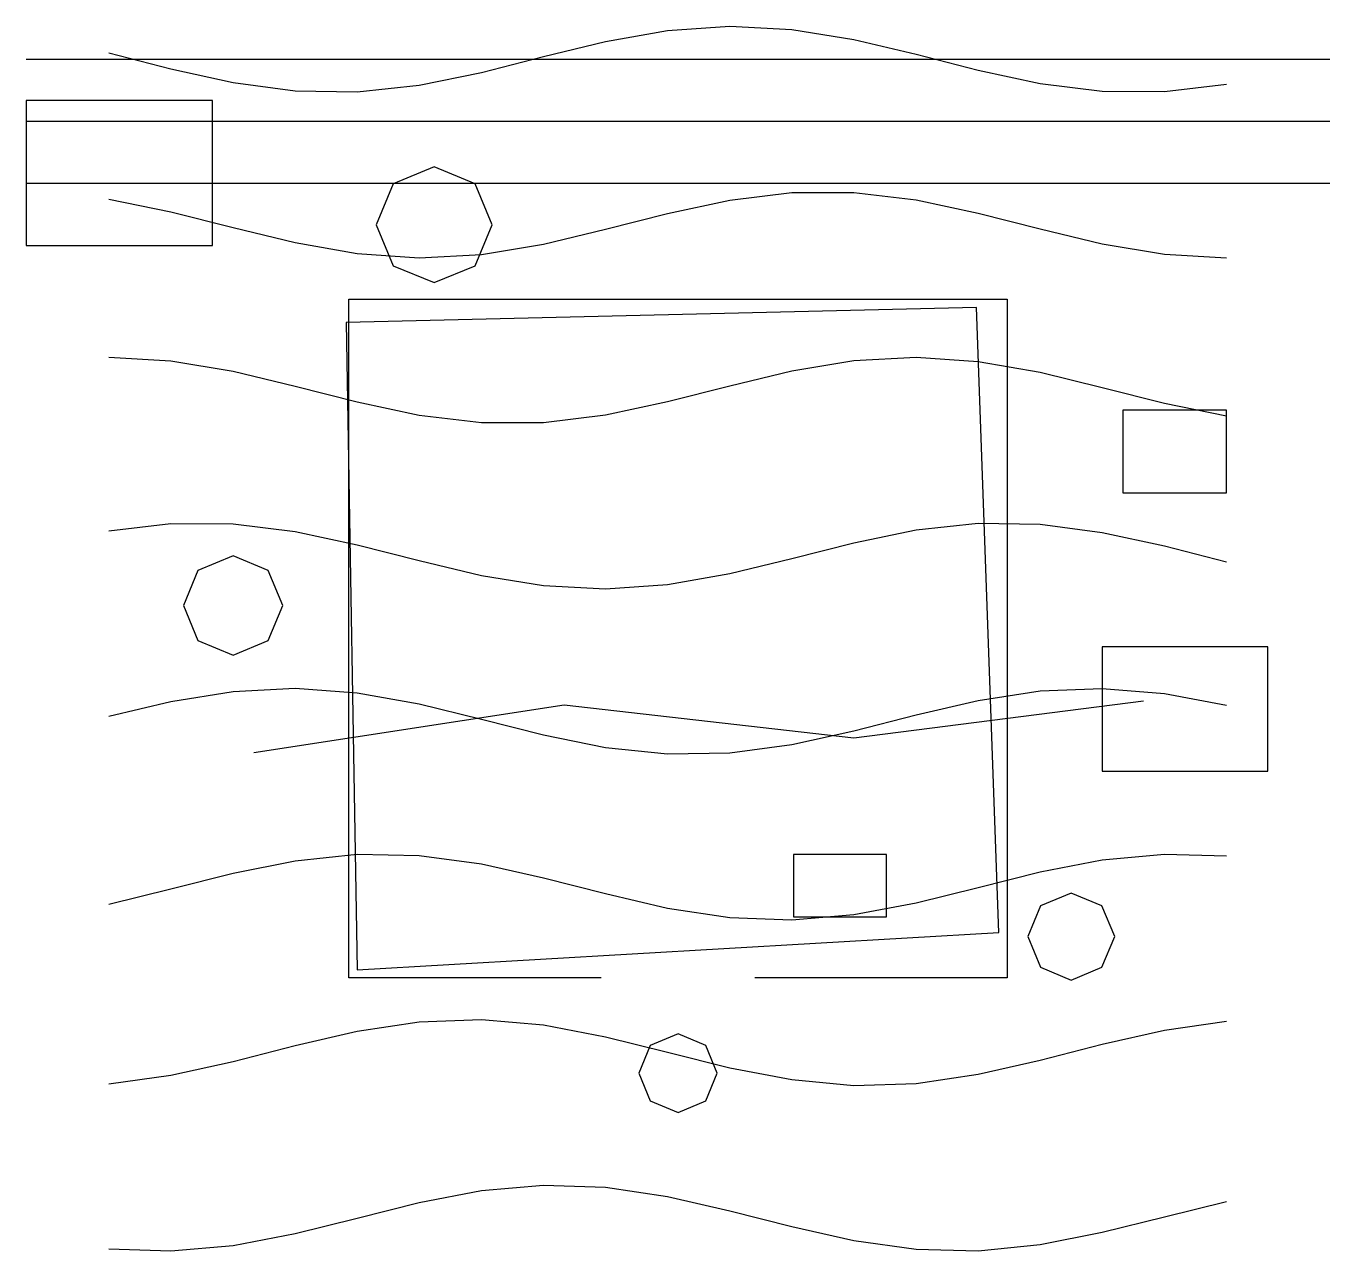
# Model space of a CAD drawing. Header units: metres. Extents: x 4512284 to 4512347, y 6178386.4 to 6178445.6.
import ezdxf

# ---------------------------------------------------------------- set-up
doc = ezdxf.new("R2010")
doc.units = ezdxf.units.M

msp = doc.modelspace()

# ---------------------------------------------------------------- linework, layer by layer
at = {"layer": 'В1 ВОДОПРОВОД'}
msp.add_lwpolyline([(4512295, 6178410.5), (4512310, 6178412.8), (4512324, 6178411.2), (4512338, 6178413)], dxfattribs=at)
at = {"layer": 'ГОРИЗОНТАЛИ'}
for points, elevation in [([(4512288, 6178444.298), (4512291, 6178443.5286), (4512294, 6178442.8685), (4512297, 6178442.4709), (4512300, 6178442.4281), (4512303, 6178442.7499), (4512306, 6178443.3618), (4512309, 6178444.1217), (4512312, 6178444.8534), (4512315, 6178445.3871), (4512318, 6178445.599), (4512321, 6178445.4399), (4512324, 6178444.9468), (4512327, 6178444.2341), (4512330, 6178443.467), (4512333, 6178442.8236), (4512336, 6178442.4531), (4512339, 6178442.4415), (4512342, 6178442.7914)], 412.6), ([(4512288, 6178437.2406), (4512291, 6178436.6244), (4512294, 6178435.8633), (4512297, 6178435.1339), (4512300, 6178434.6055), (4512303, 6178434.4005), (4512306, 6178434.5667), (4512309, 6178435.0653), (4512312, 6178435.7808), (4512315, 6178436.5472), (4512318, 6178437.1866), (4512321, 6178437.5507), (4512324, 6178437.5551), (4512327, 6178437.1987), (4512330, 6178436.5642), (4512333, 6178435.7988), (4512336, 6178435.0801), (4512339, 6178434.5748), (4512342, 6178434.4002)], 412.26), ([(4512288, 6178429.5998), (4512291, 6178429.4266), (4512294, 6178428.9224), (4512297, 6178428.2043), (4512300, 6178427.4387), (4512303, 6178426.8034), (4512306, 6178426.4457), (4512309, 6178426.4485), (4512312, 6178426.8113), (4512315, 6178427.4499), (4512318, 6178428.2161), (4512321, 6178428.9321), (4512324, 6178429.4319), (4512327, 6178429.5995), (4512330, 6178429.3961), (4512333, 6178428.8687), (4512336, 6178428.1398), (4512339, 6178427.3785), (4512342, 6178426.7613)], 411.91), ([(4512288, 6178421.2065), (4512291, 6178421.5578), (4512294, 6178421.5477), (4512297, 6178421.1786), (4512300, 6178420.536), (4512303, 6178419.7691), (4512306, 6178419.0557), (4512309, 6178418.5614), (4512312, 6178418.4009), (4512315, 6178418.6113), (4512318, 6178419.144), (4512321, 6178419.8752), (4512324, 6178420.6353), (4512327, 6178421.2481), (4512330, 6178421.5713), (4512333, 6178421.53), (4512336, 6178421.1337), (4512339, 6178420.4744), (4512342, 6178419.7051)], 411.57), ([(4512288, 6178412.2458), (4512291, 6178412.9564), (4512294, 6178413.4451), (4512297, 6178413.5985), (4512300, 6178413.3811), (4512303, 6178412.8433), (4512306, 6178412.1099), (4512309, 6178411.3509), (4512312, 6178410.7425), (4512315, 6178410.4259), (4512318, 6178410.4744), (4512321, 6178410.8769), (4512324, 6178411.5399), (4512327, 6178412.3097), (4512330, 6178413.0076), (4512333, 6178413.4717), (4512336, 6178413.5945), (4512339, 6178413.3473), (4512342, 6178412.7875)], 411.23), ([(4512288, 6178403.1695), (4512291, 6178403.9051), (4512294, 6178404.6628), (4512297, 6178405.2667), (4512300, 6178405.5767), (4512303, 6178405.521), (4512306, 6178405.1123), (4512309, 6178404.4457), (4512312, 6178403.6756), (4512315, 6178402.9808), (4512318, 6178402.5224), (4512321, 6178402.4069), (4512324, 6178402.6609), (4512327, 6178403.2256), (4512330, 6178403.9699), (4512333, 6178404.7213), (4512336, 6178405.3053), (4512339, 6178405.5864), (4512342, 6178405.4996)], 410.89), ([(4512288, 6178394.4838), (4512291, 6178394.8985), (4512294, 6178395.5688), (4512297, 6178396.3391), (4512300, 6178397.0307), (4512303, 6178397.4833), (4512306, 6178397.5917), (4512309, 6178397.3308), (4512312, 6178396.7612), (4512315, 6178396.015), (4512318, 6178395.2653), (4512321, 6178394.6861), (4512324, 6178394.4117), (4512327, 6178394.5057), (4512330, 6178394.9464), (4512333, 6178395.6316), (4512336, 6178396.4022), (4512339, 6178397.0795), (4512342, 6178397.5064)], 410.54), ([(4512288, 6178386.5112), (4512291, 6178386.4099), (4512294, 6178386.6776), (4512297, 6178387.252), (4512300, 6178388), (4512303, 6178388.748), (4512306, 6178389.3224), (4512309, 6178389.5901), (4512312, 6178389.4888), (4512315, 6178389.0422), (4512318, 6178388.3538), (4512321, 6178387.5833), (4512324, 6178386.9095), (4512327, 6178386.4886), (4512330, 6178386.4185), (4512333, 6178386.7152), (4512336, 6178387.31), (4512339, 6178388.0648), (4512342, 6178388.8047)], 410.2)]:
    msp.add_lwpolyline(points, dxfattribs=dict(at, elevation=elevation))
at = {"layer": 'ГРАНИЦА УЧАСТКА'}
msp.add_lwpolyline([(4512300, 6178400), (4512331, 6178401.8), (4512329.92, 6178432), (4512299.46, 6178431.28)], close=True, dxfattribs=at)
at = {"layer": 'ДОРОГИ ПРОЕЗДЫ'}
for points in [[(4512284, 6178444), (4512347, 6178444)], [(4512284, 6178441), (4512347, 6178441)], [(4512284, 6178438), (4512347, 6178438)]]:
    msp.add_lwpolyline(points, dxfattribs=at)
at = {"layer": 'ЗЕЛЕНЫЕ НАСАЖДЕНИЯ'}
for points in [[(4512306.52, 6178436), (4512305.6999, 6178437.9799), (4512303.72, 6178438.8), (4512301.7401, 6178437.9799), (4512300.92, 6178436), (4512301.7401, 6178434.0201), (4512303.72, 6178433.2), (4512305.6999, 6178434.0201)], [(4512296.4, 6178417.6), (4512295.6971, 6178419.2971), (4512294, 6178420), (4512292.3029, 6178419.2971), (4512291.6, 6178417.6), (4512292.3029, 6178415.9029), (4512294, 6178415.2), (4512295.6971, 6178415.9029)], [(4512336.6, 6178401.6), (4512335.9849, 6178403.0849), (4512334.5, 6178403.7), (4512333.0151, 6178403.0849), (4512332.4, 6178401.6), (4512333.0151, 6178400.1151), (4512334.5, 6178399.5), (4512335.9849, 6178400.1151)], [(4512317.4, 6178395), (4512316.8435, 6178396.3435), (4512315.5, 6178396.9), (4512314.1565, 6178396.3435), (4512313.6, 6178395), (4512314.1565, 6178393.6565), (4512315.5, 6178393.1), (4512316.8435, 6178393.6565)]]:
    msp.add_lwpolyline(points, close=True, dxfattribs=at)
at = {"layer": 'ОГРАЖДЕНИЯ'}
for points in [[(4512299.6, 6178432.4), (4512331.4, 6178432.4), (4512331.4, 6178399.6), (4512319.22, 6178399.6)], [(4512311.78, 6178399.6), (4512299.6, 6178399.6), (4512299.6, 6178432.4)]]:
    msp.add_lwpolyline(points, dxfattribs=at)
at = {"layer": 'СУЩЕСТВУЮЩИЕ СТРОЕНИЯ'}
for points in [[(4512284, 6178435), (4512293, 6178435), (4512293, 6178442), (4512284, 6178442)], [(4512337, 6178423.04), (4512342, 6178423.04), (4512342, 6178427.04), (4512337, 6178427.04)], [(4512336, 6178409.6), (4512344, 6178409.6), (4512344, 6178415.6), (4512336, 6178415.6)], [(4512321.08, 6178402.56), (4512325.58, 6178402.56), (4512325.58, 6178405.56), (4512321.08, 6178405.56)]]:
    msp.add_lwpolyline(points, close=True, dxfattribs=at)

doc.saveas('drawing.dxf')
